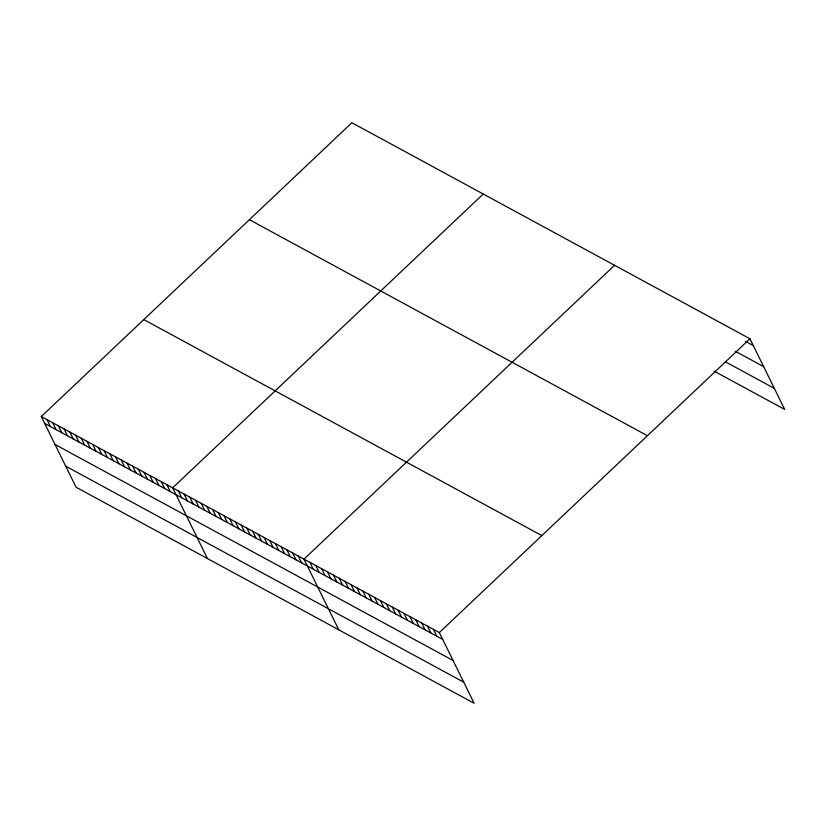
<?xml version="1.0" encoding="UTF-8"?>
<svg xmlns="http://www.w3.org/2000/svg" width="826" height="826" viewBox="0 0 826 826"><rect width="100%" height="100%" fill="white"/><g stroke="black" fill="none" stroke-linecap="round" stroke-linejoin="round"><path stroke-width="1.24" d="M41.3 416.562L439.329 632.571L474.114 703.267L76.085 487.257L41.3 416.562L351.886 122.733L749.915 338.743L784.7 409.438L714.098 371.122M483.231 194.017L172.655 487.846L207.44 558.541M614.585 265.301L303.999 559.13L338.784 629.825M439.329 632.571L749.915 338.743M745.444 341.345L753.291 345.598M735.212 351.236L763.658 366.661M725.3 361.757L774.334 388.375M249.39 219.695L647.419 435.705M143.796 319.6L541.825 535.609M44.676 423.418L442.705 639.427M55.043 444.481L453.071 660.49M65.719 466.184L463.747 682.193M433.444 629.381L436.82 636.237M427.558 626.18L430.935 633.036M421.683 622.99L425.049 629.846M415.798 619.799L419.164 626.655M409.913 616.609L413.279 623.454M404.028 613.408L407.404 620.264M398.142 610.218L401.519 617.074M392.257 607.027L395.633 613.883M386.372 603.837L389.748 610.682M380.487 600.636L383.863 607.492M374.612 597.446L377.978 604.302M368.726 594.255L372.092 601.111M362.841 591.055L366.207 597.91M356.956 587.864L360.332 594.72M351.071 584.674L354.447 591.53M345.185 581.483L348.562 588.339M339.3 578.283L342.676 585.138M333.415 575.092L336.791 581.948M327.54 571.902L330.906 578.758M321.655 568.711L325.021 575.557M315.769 565.511L319.146 572.366M309.884 562.32L313.26 569.176M298.289 556.032L301.666 562.878M292.58 552.924L295.956 559.78M286.87 549.827L290.236 556.683M281.16 546.729L284.526 553.585M275.45 543.632L278.816 550.488M269.73 540.534L273.107 547.39M264.021 537.437L267.397 544.282M258.311 534.329L261.687 541.185M252.601 531.232L255.977 538.087M246.891 528.134L250.268 534.99M241.182 525.037L244.558 531.892M235.472 521.939L238.838 528.795M229.762 518.842L233.128 525.687M224.052 515.734L227.418 522.59M218.332 512.636L221.709 519.492M212.623 509.539L215.999 516.395M206.913 506.441L210.289 513.297M201.203 503.344L204.58 510.2M195.494 500.246L198.87 507.092M189.784 497.138L193.16 503.994M184.074 494.041L187.44 500.897M178.364 490.943L181.73 497.799M166.935 484.748L170.311 491.604M161.225 481.651L164.601 488.496M155.515 478.543L158.891 485.399M149.805 475.446L153.182 482.301M144.096 472.348L147.472 479.204M138.386 469.251L141.762 476.106M132.676 466.153L136.042 473.009M126.967 463.045L130.332 469.901M121.257 459.948L124.623 466.804M115.537 456.85L118.913 463.706M109.827 453.753L113.203 460.609M104.117 450.655L107.494 457.511M98.408 447.558L101.784 454.403M92.698 444.45L96.074 451.306M86.988 441.352L90.364 448.208M81.278 438.255L84.644 445.111M75.569 435.157L78.935 442.013M69.859 432.06L73.225 438.916M64.139 428.962L67.515 435.808M58.429 425.855L61.805 432.71M52.719 422.757L56.096 429.613M47.01 419.66L50.386 426.515"/></g></svg>
